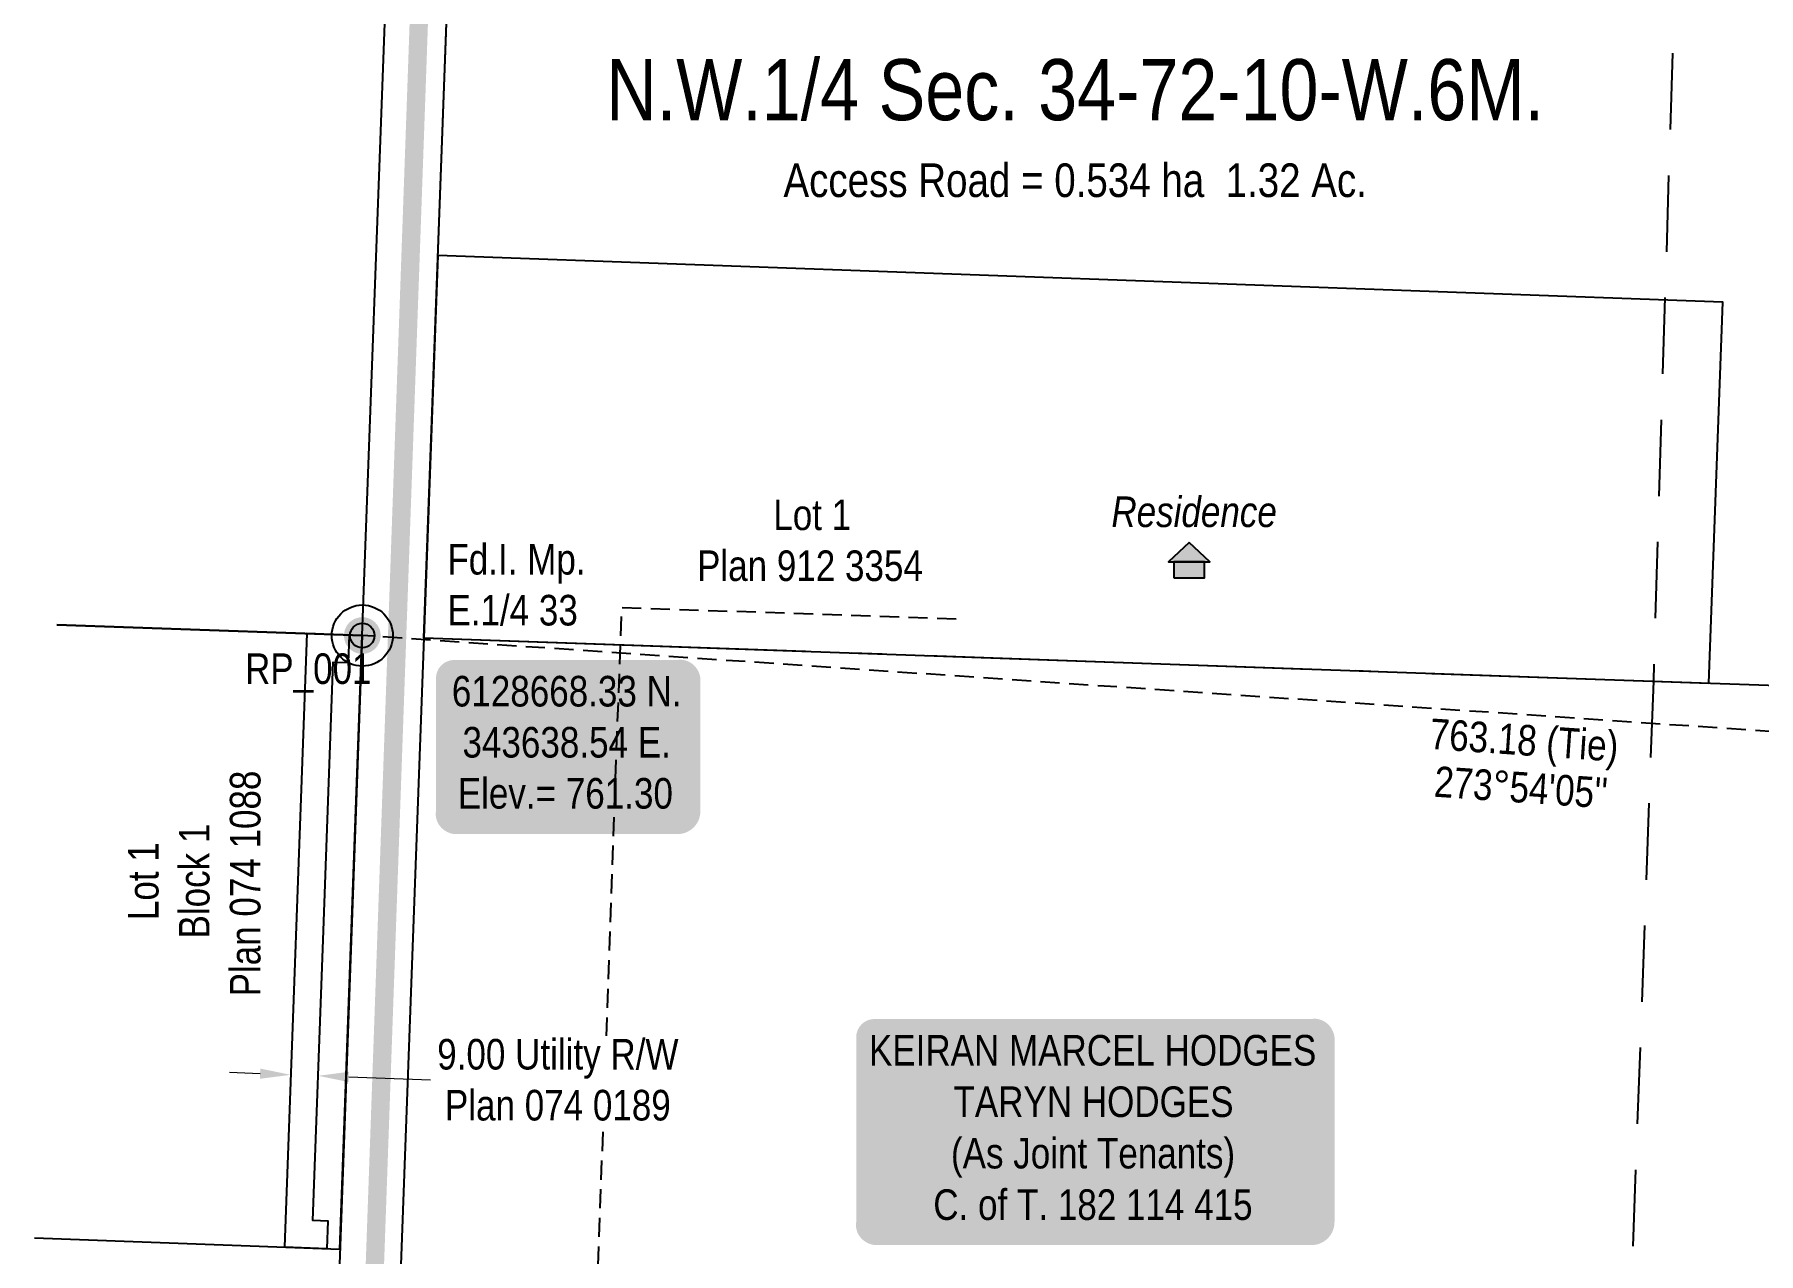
# Model space of a CAD drawing. Extents: x 342350 to 346608, y 6127530 to 6133698.
# Drawn here: x 343531 to 344095, y 6128466 to 6128865 of the extents above; entities that cross this region are included whole.
import ezdxf
from ezdxf.enums import TextEntityAlignment as Align

# ---------------------------------------------------------------- set-up
doc = ezdxf.new("R2010")
doc.units = 0
doc.header["$LTSCALE"] = 5
doc.header["$PDSIZE"] = 0.5
for name, pattern in [('foc-LSD', [8, 5, -3]), ('foc-QUARTERLINE', [33, 25, -3, 2, -3]), ('foc-TIELINE', [1.875, 1.25, -0.625]), ('UG_PIPE', [1.875, 1.25, -0.625])]:
    doc.linetypes.add(name, pattern=pattern)
doc.layers.get('Defpoints').update_dxf_attribs({"color": 9})
for name, color, linetype in [('35', 37, 'Continuous'), ('AS-OWNER', 7, 'Continuous'), ('AS-PIPE-UG', 44, 'UG_PIPE'), ('AS-POWER', 104, 'foc-POWER'), ('AS-RESIDENCE', 14, 'Continuous'), ('AS-ROADS', 254, 'Continuous'), ('C-SYMBOL', 7, 'Continuous'), ('DETAIL-T', 7, 'Continuous'), ('F-RW', 190, 'Continuous'), ('L-AREAREQUIRED', 7, 'Continuous'), ('L-BD', 7, 'Continuous'), ('L-MON', 1, 'Continuous'), ('L-QSEC', 8, 'foc-QUARTERLINE'), ('L-SEC', 7, 'Continuous'), ('L-SECTION-LSD', 7, 'foc-LSD'), ('L-TIE', 7, 'foc-TIELINE'), ('L-TITLEDB', 4, 'Continuous')]:
    doc.layers.add(name, color=color, linetype=linetype)
doc.layers.add('F-RW-T', color=190, linetype='Continuous', lineweight=9)
doc.styles.add('100L', font='ARIALN.TTF', dxfattribs={"height": 11})
doc.styles.add('175L', font='ARIALN.TTF', dxfattribs={"height": 20})
doc.styles.add('80', font='ARIALN.TTF', dxfattribs={"height": 10})
doc.styles.add('80CG', font='ARIALN.TTF', dxfattribs={"height": 10})
doc.styles.add('80L', font='ARIALN.TTF', dxfattribs={"height": 10})
doc.styles.add('foc-LtypeFont', font='ARIALN.TTF', dxfattribs={"height": 7.35})
doc.linetypes.add('foc-POWER', pattern='A,6,-1,["P",foc-LtypeFont,S=0.2,R=0,X=-0.625,Y=-0.75],-1.24,4', length=12.24)
doc.dimstyles.new('Compass 5 000', dxfattribs={"dimscale": 5, "dimtxt": 9, "dimasz": 2, "dimexe": 0.2, "dimexo": 0.0625, "dimgap": 0.5, "dimtad": 0, "dimtih": 1, "dimtoh": 1, "dimzin": 0, "dimdsep": 46, "dimtxsty": '80CG', "dimcen": 0.1, "dimse1": 1, "dimse2": 1, "dimclrd": 256, "dimclrt": 256, "dimaunit": 1, "dimadec": 4, "dimazin": 0, "dimtfac": 0.06, "dimtofl": 0, "dimtmove": 0, "dimatfit": 1, "dimfxl": 0.2, "dimtolj": 1, "dimtzin": 0, "dimlwd": -1, "dimarcsym": 0})

# ---------------------------------------------------------------- blocks, each defined once
blk = doc.blocks.new('*U603')
h = blk.add_hatch(color=59)
edge = h.paths.add_edge_path()
edge.add_line((-71.5, -37), (71.5, -37))
edge.add_arc((71.5, -31), 6, 270, 360)
edge.add_line((77.5, -31), (77.5, 29.5))
edge.add_arc((71.5, 29.5), 6, 0, 90)
edge.add_line((71.5, 35.5), (-71.5, 35.5))
edge.add_arc((-71.5, 29.5), 6, 90, 180)
edge.add_line((-77.5, 29.5), (-77.5, -31))
edge.add_arc((-71.5, -31), 6, 180, 270)
at = {"color": 1, "flags": 128}
blk.add_lwpolyline([(-71.5, -37, 3, 3, 0), (71.5, -37, 3, 3, 0.414214), (77.5, -31, 3, 3, 0), (77.5, 29.5, 3, 0, 0.414214), (71.5, 35.5, 0, 0, 0), (-71.5, 35.5, 0, 0, 0.414214), (-77.5, 29.5, 0, 0, 0), (-77.5, -31, 0, 3, 0.414214)], format="xyseb", close=True, dxfattribs=at)
blk.add_lwpolyline([(-36.9, -26.42, 0, 7.5, 0), (0, 0, 0, 0, 0)], format="xyseb", dxfattribs=at)
at = {"color": 1, "style": '80'}
blk.add_attdef('ENTER_TEXT_001', (-35.99, -5), '', height=10, dxfattribs=at)
blk = doc.blocks.new('*D619')
at = {"layer": 'Defpoints', "color": 0, "transparency": 16777216}
for p in [(343615.05, 6128523.51), (343624.04, 6128523.19), (343624.08, 6128524.27)]:
    blk.add_point(p, dxfattribs=at)
at = {"layer": 'F-RW-T', "transparency": 16777216}
for p, q in [((343605.1, 6128524.96), (343595.11, 6128525.32)), ((343634.08, 6128523.9), (343660.81, 6128522.92))]:
    blk.add_line(p, q, dxfattribs=at)
for points in [[(343605.16, 6128526.63), (343605.04, 6128523.29), (343615.09, 6128524.59)], [(343634.14, 6128525.57), (343634.02, 6128522.24), (343624.08, 6128524.27)]]:
    blk.add_solid(points, dxfattribs=at)
at = {"layer": 'F-RW-T', "transparency": 16777216, "insert": (343702.5, 6128522.92), "char_height": 10, "attachment_point": 5, "style": '80CG', "bg_fill": 3, "box_fill_scale": 1.1, "bg_fill_color": 256, "bg_fill_true_color": 13158600, "bg_fill_transparency": 0}
blk.add_mtext('\\A1;9.00 Utility R/W\\PPlan 074 0189', dxfattribs=at)
blk = doc.blocks.new('res_occ')
for points in [[(0.1, 0.89), (-1.26, -0.37), (1.46, -0.37)], [(-0.9, -1.43), (1.1, -1.43), (1.1, -0.37), (-0.9, -0.37)]]:
    blk.add_hatch(color=14).paths.add_polyline_path(points)
at = {"color": 14}
for points in [[(0.1, 0.89), (-1.26, -0.37), (1.46, -0.37)], [(-0.9, -1.43), (1.1, -1.43), (1.1, -0.37), (-0.9, -0.37)]]:
    blk.add_lwpolyline(points, close=True, dxfattribs=at)
blk = doc.blocks.new('fdia')
at = {"color": 255, "const_width": 1}
blk.add_lwpolyline([(-0.5, 0, 1), (0.5, 0, 1)], format="xyb", close=True, dxfattribs=at)
blk = doc.blocks.new('Fdiaa')
blk.add_blockref('fdia', (0, 0))
blk = doc.blocks.new('fdib')
at = {"color": 1, "const_width": 1.6}
blk.add_lwpolyline([(-0.4, 0, 1), (0.4, 0, 1)], format="xyb", close=True, dxfattribs=at)
at = {"color": 1}
blk.add_circle((0, 0), 0.8, dxfattribs=at)
blk = doc.blocks.new('Fdibb')
blk.add_blockref('fdib', (0, 0))
blk = doc.blocks.new('fdicc')
for name in ['Fdibb', 'Fdiaa']:
    blk.add_blockref(name, (0, 0))
blk = doc.blocks.new('FDI')
blk.add_blockref('fdicc', (0, 0))
blk = doc.blocks.new('*U632')
h = blk.add_hatch(color=254)
edge = h.paths.add_edge_path()
edge.add_line((-36.5, -28.5), (36.5, -28.5))
edge.add_arc((36.5, -22.5), 6, 270, 360)
edge.add_line((42.5, -22.5), (42.5, 21))
edge.add_arc((36.5, 21), 6, 0, 90)
edge.add_line((36.5, 27), (-36.5, 27))
edge.add_arc((-36.5, 21), 6, 90, 180)
edge.add_line((-42.5, 21), (-42.5, -22.5))
edge.add_arc((-36.5, -22.5), 6, 180, 270)
at = {"color": 1, "flags": 128}
blk.add_lwpolyline([(-36.5, -28.5, 3, 3, 0), (36.5, -28.5, 3, 3, 0.414214), (42.5, -22.5, 3, 3, 0), (42.5, 21, 3, 0, 0.414214), (36.5, 27, 0, 0, 0), (-36.5, 27, 0, 0, 0.414214), (-42.5, 21, 0, 0, 0), (-42.5, -22.5, 0, 3, 0.414214)], format="xyseb", close=True, dxfattribs=at)
blk.add_lwpolyline([(-20.97, -13.83, 0, 10, 0), (0, 0, 5, 5, 0)], format="xyseb", dxfattribs=at)
at = {"color": 1, "style": '80'}
blk.add_attdef('ENTER_TEXT_001', (-35.99, -5), '', height=10, dxfattribs=at)

msp = doc.modelspace()

# ---------------------------------------------------------------- linework, layer by layer
at = {"layer": '35', "color": 3}
msp.add_circle((343638.537, 6128668.333), 9.998, dxfattribs=at)
at = {"layer": 'AS-PIPE-UG', "flags": 128}
msp.add_lwpolyline([(343832.838, 6128673.736), (343723.281, 6128677.411), (343700.701, 6128044.128), (343649.611, 6128030.142), (343648.064, 6127963.203)], dxfattribs=at)
at = {"layer": 'AS-POWER', "flags": 128}
msp.add_lwpolyline([(343658.636, 6128667.593), (343688.273, 6129472.644)], dxfattribs=at)
at = {"layer": 'AS-ROADS', "flags": 128}
msp.add_lwpolyline([(343617.97, 6127764.62, 5.999, 5.999, 0), (343672.742, 6129313.585, 5.999, 5.999, 0), (343679.418, 6129482.814, 0, 0, 0)], format="xyseb", dxfattribs=at)
at = {"layer": 'F-RW', "flags": 128}
msp.add_lwpolyline([(343625.708, 6128568.736), (343629.027, 6128659.664), (343634.03, 6128659.488), (343634.346, 6128668.48), (343620.362, 6128668.972), (343613.038, 6128468.254), (343627.02, 6128467.744), (343627.348, 6128476.733), (343622.355, 6128476.916)], close=True, dxfattribs=at)
at = {"layer": 'L-QSEC'}
msp.add_line((343538.621, 6128671.847), (343638.537, 6128668.333), dxfattribs=at)
at = {"layer": 'L-QSEC', "flags": 128}
msp.add_lwpolyline([(343658.637, 6128667.622), (344463.057, 6128639.186)], dxfattribs=at)
at = {"layer": 'L-SEC'}
for p, q in [((343638.537, 6128668.333), (343668.174, 6129473.384)), ((343658.636, 6128667.593), (343688.273, 6129472.644)), ((343638.537, 6128668.333), (343609.304, 6127864.701)), ((343658.636, 6128667.602), (343629.404, 6127863.989)), ((343634.907, 6128568.421), (343638.537, 6128668.333))]:
    msp.add_line(p, q, dxfattribs=at)
at = {"layer": 'L-SECTION-LSD', "flags": 128}
for points in [[(344085.182, 6129458.623), (344060.847, 6128653.404)], [(344060.847, 6128653.404), (344031.765, 6127849.732)]]:
    msp.add_lwpolyline(points, dxfattribs=at)
at = {"layer": 'L-TIE', "flags": 128}
msp.add_lwpolyline([(344399.782, 6128616.412), (343638.537, 6128668.333)], dxfattribs=at)
at = {"layer": 'L-TITLEDB', "flags": 128}
msp.add_lwpolyline([(344078.995, 6128652.762), (344083.535, 6128777.385), (343663.243, 6128792.73), (343658.637, 6128667.622)], close=True, dxfattribs=at)
msp.add_lwpolyline([(343531.3, 6128471.237), (343631.212, 6128467.591), (343638.537, 6128668.333), (343538.621, 6128671.847)], dxfattribs=at)

# ---------------------------------------------------------------- block references
at = {"layer": 'AS-OWNER'}
ref = msp.add_blockref('*U603', (343877.568, 6128507.376), dxfattribs=dict(at, xscale=0.99978011, yscale=0.99978011, zscale=0.99978011))
ref.add_attrib('ENTER_TEXT_001', 'KEIRAN MARCEL HODGES', (343804.265, 6128527.631), dxfattribs={"layer": '0', "color": 1, "height": 9.9978, "style": '80'})
ref.add_attrib('ENTER_TEXT_002', 'TARYN HODGES', (343831.909, 6128510.79), dxfattribs={"layer": '0', "color": 1, "height": 9.9978, "style": '80'})
ref.add_attrib('ENTER_TEXT_003', '(As Joint Tenants)', (343831.098, 6128493.957), dxfattribs={"layer": '0', "color": 1, "height": 9.9978, "style": '80'})
ref.add_attrib('ENTER_TEXT_004', 'C. of T. 182 114 415', (343825.314, 6128477.117), dxfattribs={"layer": '0', "color": 1, "height": 9.9978, "style": '80'})
at = {"layer": 'AS-RESIDENCE', "xscale": 4.99890054999994, "yscale": 4.99890054999994, "zscale": 4.99890054999994}
msp.add_blockref('res_occ', (343908.513, 6128694.317), dxfattribs=at)
at = {"layer": 'DETAIL-T'}
ref = msp.add_blockref('*U632', (343705.126, 6128633.348), dxfattribs=at)
ref.add_attrib('ENTER_TEXT_001', '6128668.33 N.', (343667.831, 6128645.12), dxfattribs={"layer": '0', "color": 1, "height": 10, "style": '80'})
ref.add_attrib('ENTER_TEXT_002', '343638.54 E.', (343671.306, 6128628.413), dxfattribs={"layer": '0', "color": 1, "height": 10, "style": '80'})
ref.add_attrib('ENTER_TEXT_003', 'Elev.= 761.30', (343669.761, 6128611.705), dxfattribs={"layer": '0', "color": 1, "height": 10, "style": '80'})
at = {"layer": 'L-MON'}
for xscale, yscale, zscale in [(4.999999999999902, 4.999999999999902, 4.999999999999902), (4.999999999999913, 4.999999999999913, 4.999999999999913)]:
    msp.add_blockref('FDI', (343638.537, 6128668.333), dxfattribs=dict(at, xscale=xscale, yscale=yscale, zscale=zscale))

# ---------------------------------------------------------------- texts
at = {"layer": '35', "color": 3, "style": '80'}
msp.add_attdef('RP_001', (343600.178, 6128652.49), 'RP', height=9.9978, dxfattribs=at)
at = {"layer": 'AS-RESIDENCE', "insert": (343883.573, 6128713.832), "char_height": 9.9978, "attachment_point": 1, "style": '80L'}
msp.add_mtext_dynamic_manual_height_columns('{\\fArial Narrow|b0|i1|c0|p34;Residence}', width=34.10654, gutter_width=49.978, heights=[0], dxfattribs=at)
at = {"layer": 'C-SYMBOL', "color": 3, "insert": (343871.712, 6128856.959), "char_height": 19.9956, "width": 306.80837, "attachment_point": 2, "style": '175L', "bg_fill": 3, "box_fill_scale": 1.2, "bg_fill_color": 256, "bg_fill_transparency": 0}
msp.add_mtext('N.W.1/4 Sec. 34-72-10-W.6M.', dxfattribs=at)
at = {"layer": 'L-AREAREQUIRED', "color": 5, "insert": (343871.727, 6128822.821), "char_height": 10.99758, "width": 190.8973, "attachment_point": 2, "style": '100L', "bg_fill": 3, "box_fill_scale": 1.2, "bg_fill_color": 256, "bg_fill_transparency": 0}
msp.add_mtext('Access Road = 0.534 ha  1.32 Ac.', dxfattribs=at)
at = {"layer": 'L-BD', "style": '80L'}
for s, p in [('763.18 (Tie)', (344018.513, 6128632.897)), ("273°54'05''", (344017.544, 6128618.683))]:
    msp.add_text(s, height=9.9978, rotation=356.0982, dxfattribs=at).set_placement(p, align=Align.MIDDLE)
at = {"layer": 'L-MON', "insert": (343666.367, 6128698.295), "char_height": 9.9978, "attachment_point": 1, "style": '80L'}
msp.add_mtext_dynamic_manual_height_columns('Fd.I. Mp.\\PE.1/4 33', width=44.31945, gutter_width=49.989, heights=[0], dxfattribs=at)
at = {"layer": 'L-TITLEDB', "insert": (343747.548, 6128712.848), "char_height": 9.9978, "attachment_point": 1, "style": '80L'}
msp.add_mtext_dynamic_manual_height_columns('\\pi25.42856;Lot 1\\P\\pi0.48179;Plan 912 3354', width=73.3965, gutter_width=49.978, heights=[0], dxfattribs=at)
at = {"layer": 'L-TITLEDB', "insert": (343561.883, 6128549.803), "char_height": 9.9978, "attachment_point": 1, "rotation": 90, "style": '80L'}
msp.add_mtext_dynamic_manual_height_columns('\\pi25.42856;Lot 1\\P\\pi19.39987;Block 1\\P\\pi0.45792;Plan 074 1088', width=73.3965, gutter_width=49.978, heights=[0], dxfattribs=at)

# ---------------------------------------------------------------- next in the draw order: dimensions: what is measured, and where the dimension line sits
at = {"layer": 'F-RW-T'}
dim = msp.add_linear_dim(base=(343624.084, 6128524.266), p1=(343615.054, 6128523.514), p2=(343624.045, 6128523.185), angle=357.9081, text='9.00 Utility R/W\\PPlan 074 0189', dimstyle='Compass 5 000', override={"dimtfill": 1}, dxfattribs=at)
dim.commit()
dim.dimension.update_dxf_attribs({"geometry": '*D619', "text_midpoint": (343702.503, 6128522.925), "dimtype": 161})

doc.saveas('drawing.dxf')
